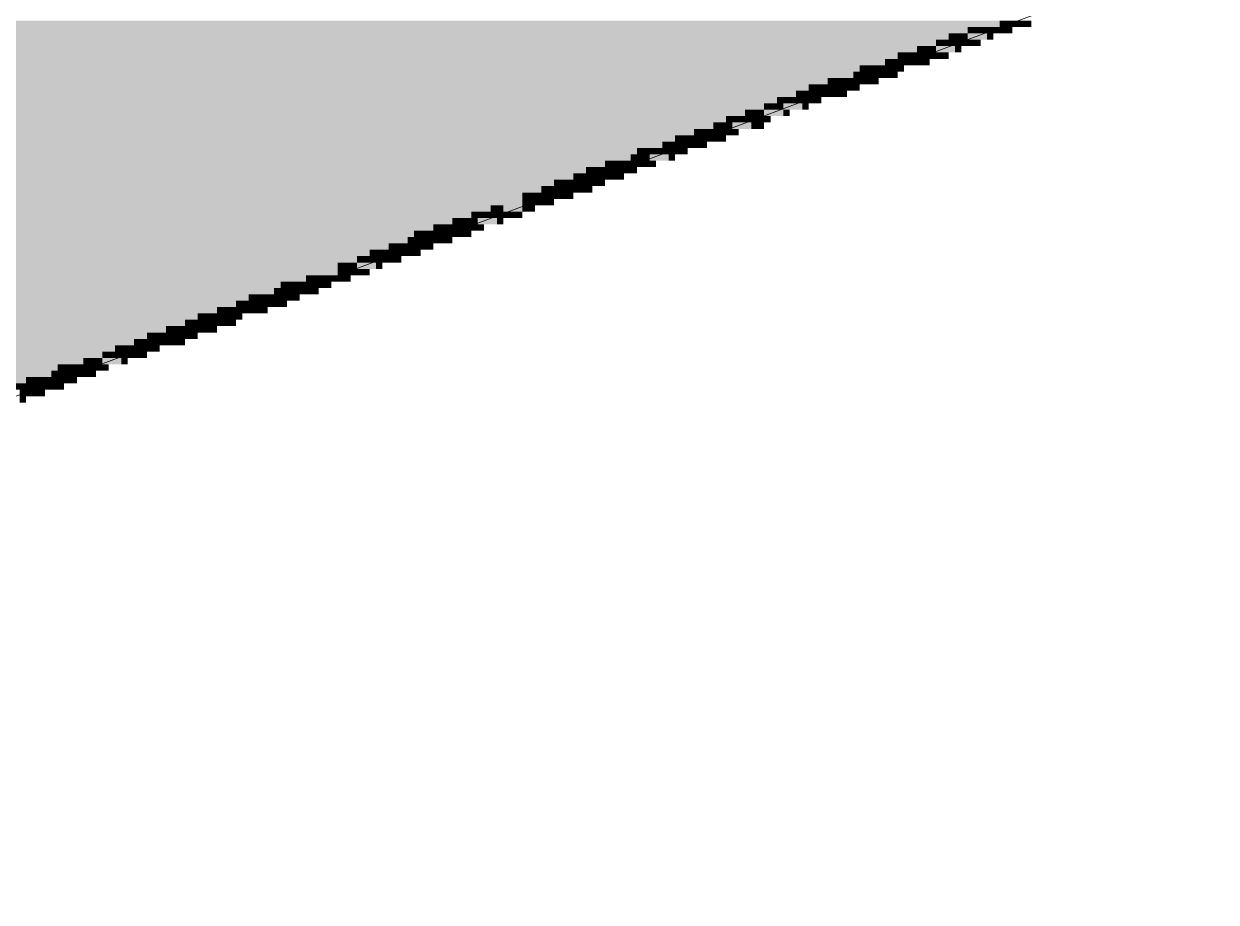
# Paper-space layout '03 3D Building and Roof' of a CAD drawing. Header units: millimetres. Extents: x 5 to 415, y 5 to 292.
# Drawn here: x 178.55 to 210.66, y 52.09 to 75.74 of the extents above; entities that cross this region are included whole.
import ezdxf

# ---------------------------------------------------------------- set-up
doc = ezdxf.new("R2010")
doc.units = ezdxf.units.MM
doc.layers.add('EXISTING', color=7, linetype='Continuous')
doc.layers.add('IMAGES', color=7, linetype='Continuous')

# ---------------------------------------------------------------- blocks, each defined once
blk = doc.blocks.new('SHEET_03')
at = {"layer": 'EXISTING', "color": 250, "lineweight": 9}
blk.add_line((96.251, 34.97), (210.656, 77.827), dxfattribs=at)
at = {"layer": 'IMAGES', "color": 7}
for points in [[(159.928, 75.657), (204.825, 75.657), (159.928, 75.829), (204.825, 75.829)], [(204.825, 75.657), (205.167, 75.657), (204.825, 75.829), (205.167, 75.829)], [(205.167, 75.657), (205.339, 75.657), (205.167, 75.829), (205.339, 75.829)], [(205.339, 75.657), (205.51, 75.657), (205.339, 75.829), (205.51, 75.829)], [(205.51, 75.657), (205.682, 75.657), (205.51, 75.829), (205.682, 75.829)], [(158.899, 75.314), (203.454, 75.314), (158.899, 75.486), (203.454, 75.486)], [(159.585, 75.486), (203.968, 75.486), (159.585, 75.657), (203.968, 75.657)], [(203.454, 75.314), (203.625, 75.314), (203.454, 75.486), (203.625, 75.486)], [(203.625, 75.314), (203.797, 75.314), (203.625, 75.486), (203.797, 75.486)], [(203.797, 75.314), (203.968, 75.314), (203.797, 75.486), (203.968, 75.486)], [(203.968, 75.486), (204.139, 75.486), (203.968, 75.657), (204.139, 75.657)], [(203.968, 75.314), (204.482, 75.314), (203.968, 75.486), (204.482, 75.486)], [(204.139, 75.486), (204.311, 75.486), (204.139, 75.657), (204.311, 75.657)], [(204.311, 75.486), (204.482, 75.486), (204.311, 75.657), (204.482, 75.657)], [(204.482, 75.486), (204.653, 75.486), (204.482, 75.657), (204.653, 75.657)], [(204.482, 75.314), (204.653, 75.314), (204.482, 75.486), (204.653, 75.486)], [(204.653, 75.486), (204.825, 75.486), (204.653, 75.657), (204.825, 75.657)], [(204.825, 75.486), (204.996, 75.486), (204.825, 75.657), (204.996, 75.657)], [(204.996, 75.486), (205.167, 75.486), (204.996, 75.657), (205.167, 75.657)], [(158.214, 74.971), (202.597, 74.971), (158.214, 75.143), (202.597, 75.143)], [(158.728, 75.143), (203.111, 75.143), (158.728, 75.314), (203.111, 75.314)], [(202.597, 74.971), (202.768, 74.971), (202.597, 75.143), (202.768, 75.143)], [(202.768, 74.971), (202.94, 74.971), (202.768, 75.143), (202.94, 75.143)], [(202.94, 74.971), (203.111, 74.971), (202.94, 75.143), (203.111, 75.143)], [(203.111, 75.143), (203.454, 75.143), (203.111, 75.314), (203.454, 75.314)], [(203.111, 74.971), (203.625, 74.971), (203.111, 75.143), (203.625, 75.143)], [(203.454, 75.143), (203.625, 75.143), (203.454, 75.314), (203.625, 75.314)], [(203.625, 75.143), (203.797, 75.143), (203.625, 75.314), (203.797, 75.314)], [(203.625, 74.971), (203.797, 74.971), (203.625, 75.143), (203.797, 75.143)], [(203.797, 75.143), (203.968, 75.143), (203.797, 75.314), (203.968, 75.314)], [(203.968, 75.143), (204.139, 75.143), (203.968, 75.314), (204.139, 75.314)], [(204.139, 75.143), (204.311, 75.143), (204.139, 75.314), (204.311, 75.314)], [(157.529, 74.8), (202.083, 74.8), (157.529, 74.971), (202.083, 74.971)], [(202.083, 74.8), (202.254, 74.8), (202.083, 74.971), (202.254, 74.971)], [(202.254, 74.8), (202.426, 74.8), (202.254, 74.971), (202.426, 74.971)], [(202.426, 74.8), (202.597, 74.8), (202.426, 74.971), (202.597, 74.971)], [(202.597, 74.8), (202.768, 74.8), (202.597, 74.971), (202.768, 74.971)], [(202.768, 74.8), (203.111, 74.8), (202.768, 74.971), (203.111, 74.971)], [(203.111, 74.8), (203.282, 74.8), (203.111, 74.971), (203.282, 74.971)], [(203.282, 74.8), (203.454, 74.8), (203.282, 74.971), (203.454, 74.971)], [(156.672, 74.457), (201.055, 74.457), (156.672, 74.629), (201.055, 74.629)], [(157.186, 74.629), (201.74, 74.629), (157.186, 74.8), (201.74, 74.8)], [(201.055, 74.457), (201.226, 74.457), (201.055, 74.629), (201.226, 74.629)], [(201.226, 74.457), (201.569, 74.457), (201.226, 74.629), (201.569, 74.629)], [(201.569, 74.457), (201.74, 74.457), (201.569, 74.629), (201.74, 74.629)], [(201.74, 74.629), (202.083, 74.629), (201.74, 74.8), (202.083, 74.8)], [(201.74, 74.457), (201.912, 74.457), (201.74, 74.629), (201.912, 74.629)], [(201.912, 74.457), (202.083, 74.457), (201.912, 74.629), (202.083, 74.629)], [(202.083, 74.629), (202.254, 74.629), (202.083, 74.8), (202.254, 74.8)], [(202.083, 74.457), (202.254, 74.457), (202.083, 74.629), (202.254, 74.629)], [(202.254, 74.629), (202.597, 74.629), (202.254, 74.8), (202.597, 74.8)], [(202.597, 74.629), (202.768, 74.629), (202.597, 74.8), (202.768, 74.8)], [(202.768, 74.629), (202.94, 74.629), (202.768, 74.8), (202.94, 74.8)], [(155.815, 74.114), (200.198, 74.114), (155.815, 74.286), (200.198, 74.286)], [(156.329, 74.286), (200.883, 74.286), (156.329, 74.457), (200.883, 74.457)], [(200.198, 74.114), (200.541, 74.114), (200.198, 74.286), (200.541, 74.286)], [(200.541, 74.114), (200.712, 74.114), (200.541, 74.286), (200.712, 74.286)], [(200.712, 74.114), (200.883, 74.114), (200.712, 74.286), (200.883, 74.286)], [(200.883, 74.286), (201.055, 74.286), (200.883, 74.457), (201.055, 74.457)], [(200.883, 74.114), (201.055, 74.114), (200.883, 74.286), (201.055, 74.286)], [(201.055, 74.286), (201.226, 74.286), (201.055, 74.457), (201.226, 74.457)], [(201.055, 74.114), (201.226, 74.114), (201.055, 74.286), (201.226, 74.286)], [(201.226, 74.286), (201.397, 74.286), (201.226, 74.457), (201.397, 74.457)], [(201.226, 74.114), (201.397, 74.114), (201.226, 74.286), (201.397, 74.286)], [(201.397, 74.286), (201.569, 74.286), (201.397, 74.457), (201.569, 74.457)], [(201.397, 74.114), (201.569, 74.114), (201.397, 74.286), (201.569, 74.286)], [(201.569, 74.286), (201.74, 74.286), (201.569, 74.457), (201.74, 74.457)], [(201.74, 74.286), (202.083, 74.286), (201.74, 74.457), (202.083, 74.457)], [(154.958, 73.771), (199.341, 73.771), (154.958, 73.943), (199.341, 73.943)], [(155.301, 73.943), (199.684, 73.943), (155.301, 74.114), (199.684, 74.114)], [(199.341, 73.771), (199.512, 73.771), (199.341, 73.943), (199.512, 73.943)], [(199.512, 73.771), (199.684, 73.771), (199.512, 73.943), (199.684, 73.943)], [(199.684, 73.943), (200.027, 73.943), (199.684, 74.114), (200.027, 74.114)], [(199.684, 73.771), (200.027, 73.771), (199.684, 73.943), (200.027, 73.943)], [(200.027, 73.943), (200.198, 73.943), (200.027, 74.114), (200.198, 74.114)], [(200.027, 73.771), (200.369, 73.771), (200.027, 73.943), (200.369, 73.943)], [(200.198, 73.943), (200.541, 73.943), (200.198, 74.114), (200.541, 74.114)], [(200.369, 73.771), (200.541, 73.771), (200.369, 73.943), (200.541, 73.943)], [(200.541, 73.943), (200.712, 73.943), (200.541, 74.114), (200.712, 74.114)], [(200.541, 73.771), (200.712, 73.771), (200.541, 73.943), (200.712, 73.943)], [(200.712, 73.943), (200.883, 73.943), (200.712, 74.114), (200.883, 74.114)], [(200.883, 73.943), (201.055, 73.943), (200.883, 74.114), (201.055, 74.114)], [(153.93, 73.429), (198.484, 73.429), (153.93, 73.6), (198.484, 73.6)], [(154.444, 73.6), (198.827, 73.6), (154.444, 73.771), (198.827, 73.771)], [(198.484, 73.429), (198.827, 73.429), (198.484, 73.6), (198.827, 73.6)], [(198.827, 73.6), (198.998, 73.6), (198.827, 73.771), (198.998, 73.771)], [(198.827, 73.429), (198.998, 73.429), (198.827, 73.6), (198.998, 73.6)], [(198.998, 73.6), (199.17, 73.6), (198.998, 73.771), (199.17, 73.771)], [(198.998, 73.429), (199.512, 73.429), (198.998, 73.6), (199.512, 73.6)], [(199.17, 73.6), (199.341, 73.6), (199.17, 73.771), (199.341, 73.771)], [(199.341, 73.6), (199.512, 73.6), (199.341, 73.771), (199.512, 73.771)], [(199.512, 73.6), (199.684, 73.6), (199.512, 73.771), (199.684, 73.771)], [(199.512, 73.429), (199.684, 73.429), (199.512, 73.6), (199.684, 73.6)], [(199.684, 73.6), (199.855, 73.6), (199.684, 73.771), (199.855, 73.771)], [(199.855, 73.6), (200.027, 73.6), (199.855, 73.771), (200.027, 73.771)], [(153.073, 73.086), (197.456, 73.086), (153.073, 73.257), (197.456, 73.257)], [(153.587, 73.257), (197.97, 73.257), (153.587, 73.429), (197.97, 73.429)], [(197.456, 73.086), (197.627, 73.086), (197.456, 73.257), (197.627, 73.257)], [(197.627, 73.086), (197.97, 73.086), (197.627, 73.257), (197.97, 73.257)], [(197.97, 73.257), (198.313, 73.257), (197.97, 73.429), (198.313, 73.429)], [(197.97, 73.086), (198.142, 73.086), (197.97, 73.257), (198.142, 73.257)], [(198.142, 73.086), (198.313, 73.086), (198.142, 73.257), (198.313, 73.257)], [(198.313, 73.257), (198.484, 73.257), (198.313, 73.429), (198.484, 73.429)], [(198.313, 73.086), (198.484, 73.086), (198.313, 73.257), (198.484, 73.257)], [(198.484, 73.257), (198.998, 73.257), (198.484, 73.429), (198.998, 73.429)], [(198.484, 73.086), (198.656, 73.086), (198.484, 73.257), (198.656, 73.257)], [(198.998, 73.257), (199.17, 73.257), (198.998, 73.429), (199.17, 73.429)], [(152.216, 72.743), (196.599, 72.743), (152.216, 72.914), (196.599, 72.914)], [(152.73, 72.914), (197.113, 72.914), (152.73, 73.086), (197.113, 73.086)], [(196.599, 72.743), (196.942, 72.743), (196.599, 72.914), (196.942, 72.914)], [(196.942, 72.743), (197.113, 72.743), (196.942, 72.914), (197.113, 72.914)], [(197.113, 72.914), (197.456, 72.914), (197.113, 73.086), (197.456, 73.086)], [(197.113, 72.743), (197.285, 72.743), (197.113, 72.914), (197.285, 72.914)], [(197.285, 72.743), (197.456, 72.743), (197.285, 72.914), (197.456, 72.914)], [(197.456, 72.914), (197.627, 72.914), (197.456, 73.086), (197.627, 73.086)], [(197.456, 72.743), (197.799, 72.743), (197.456, 72.914), (197.799, 72.914)], [(197.627, 72.914), (198.142, 72.914), (197.627, 73.086), (198.142, 73.086)], [(198.142, 72.914), (198.313, 72.914), (198.142, 73.086), (198.313, 73.086)], [(198.313, 72.914), (198.484, 72.914), (198.313, 73.086), (198.484, 73.086)], [(151.359, 72.4), (195.743, 72.4), (151.359, 72.571), (195.743, 72.571)], [(151.702, 72.571), (196.085, 72.571), (151.702, 72.743), (196.085, 72.743)], [(195.743, 72.4), (195.914, 72.4), (195.743, 72.571), (195.914, 72.571)], [(195.914, 72.4), (196.085, 72.4), (195.914, 72.571), (196.085, 72.571)], [(196.085, 72.571), (196.257, 72.571), (196.085, 72.743), (196.257, 72.743)], [(196.085, 72.4), (196.257, 72.4), (196.085, 72.571), (196.257, 72.571)], [(196.257, 72.571), (196.599, 72.571), (196.257, 72.743), (196.599, 72.743)], [(196.257, 72.4), (196.599, 72.4), (196.257, 72.571), (196.599, 72.571)], [(196.599, 72.571), (196.771, 72.571), (196.599, 72.743), (196.771, 72.743)], [(196.599, 72.4), (196.771, 72.4), (196.599, 72.571), (196.771, 72.571)], [(196.771, 72.571), (196.942, 72.571), (196.771, 72.743), (196.942, 72.743)], [(196.771, 72.4), (196.942, 72.4), (196.771, 72.571), (196.942, 72.571)], [(196.942, 72.571), (197.113, 72.571), (196.942, 72.743), (197.113, 72.743)], [(197.113, 72.571), (197.285, 72.571), (197.113, 72.743), (197.285, 72.743)], [(197.285, 72.571), (197.456, 72.571), (197.285, 72.743), (197.456, 72.743)], [(150.845, 72.229), (195.057, 72.229), (150.845, 72.4), (195.057, 72.4)], [(195.057, 72.229), (195.228, 72.229), (195.057, 72.4), (195.228, 72.4)], [(195.228, 72.229), (195.571, 72.229), (195.228, 72.4), (195.571, 72.4)], [(195.571, 72.229), (195.743, 72.229), (195.571, 72.4), (195.743, 72.4)], [(195.743, 72.229), (195.914, 72.229), (195.743, 72.4), (195.914, 72.4)], [(195.914, 72.229), (196.085, 72.229), (195.914, 72.4), (196.085, 72.4)], [(196.085, 72.229), (196.428, 72.229), (196.085, 72.4), (196.428, 72.4)], [(149.989, 71.886), (194.2, 71.886), (149.989, 72.057), (194.2, 72.057)], [(150.503, 72.057), (194.886, 72.057), (150.503, 72.229), (194.886, 72.229)], [(194.2, 71.886), (194.372, 71.886), (194.2, 72.057), (194.372, 72.057)], [(194.372, 71.886), (194.543, 71.886), (194.372, 72.057), (194.543, 72.057)], [(194.543, 71.886), (194.714, 71.886), (194.543, 72.057), (194.714, 72.057)], [(194.714, 71.886), (194.886, 71.886), (194.714, 72.057), (194.886, 72.057)], [(194.886, 72.057), (195.057, 72.057), (194.886, 72.229), (195.057, 72.229)], [(194.886, 71.886), (195.057, 71.886), (194.886, 72.057), (195.057, 72.057)], [(195.057, 72.057), (195.228, 72.057), (195.057, 72.229), (195.228, 72.229)], [(195.057, 71.886), (195.228, 71.886), (195.057, 72.057), (195.228, 72.057)], [(195.228, 71.886), (195.4, 71.886), (195.228, 72.229), (195.4, 72.229)], [(195.4, 72.057), (195.914, 72.057), (195.4, 72.229), (195.914, 72.229)], [(195.4, 71.886), (195.571, 71.886), (195.4, 72.057), (195.571, 72.057)], [(195.914, 72.057), (196.085, 72.057), (195.914, 72.229), (196.085, 72.229)], [(149.132, 71.543), (193.343, 71.543), (149.132, 71.714), (193.343, 71.714)], [(149.474, 71.714), (193.686, 71.714), (149.474, 71.886), (193.686, 71.886)], [(193.343, 71.543), (193.515, 71.543), (193.343, 71.714), (193.515, 71.714)], [(193.515, 71.543), (193.686, 71.543), (193.515, 71.714), (193.686, 71.714)], [(193.686, 71.714), (194.029, 71.714), (193.686, 71.886), (194.029, 71.886)], [(193.686, 71.543), (193.858, 71.543), (193.686, 71.714), (193.858, 71.714)], [(193.858, 71.543), (194.029, 71.543), (193.858, 71.714), (194.029, 71.714)], [(194.029, 71.714), (194.2, 71.714), (194.029, 71.886), (194.2, 71.886)], [(194.029, 71.543), (194.372, 71.543), (194.029, 71.714), (194.372, 71.714)], [(194.2, 71.714), (194.372, 71.714), (194.2, 71.886), (194.372, 71.886)], [(194.372, 71.714), (194.543, 71.714), (194.372, 71.886), (194.543, 71.886)], [(194.372, 71.543), (194.543, 71.543), (194.372, 71.714), (194.543, 71.714)], [(194.543, 71.714), (194.886, 71.714), (194.543, 71.886), (194.886, 71.886)], [(194.543, 71.543), (194.714, 71.543), (194.543, 71.714), (194.714, 71.714)], [(194.886, 71.714), (195.057, 71.714), (194.886, 71.886), (195.057, 71.886)], [(148.104, 71.2), (192.487, 71.2), (148.104, 71.371), (192.487, 71.371)], [(148.618, 71.371), (192.829, 71.371), (148.618, 71.543), (192.829, 71.543)], [(192.487, 71.2), (192.658, 71.2), (192.487, 71.371), (192.658, 71.371)], [(192.658, 71.2), (192.829, 71.2), (192.658, 71.371), (192.829, 71.371)], [(192.829, 71.371), (193.001, 71.371), (192.829, 71.543), (193.001, 71.543)], [(192.829, 71.2), (193.001, 71.2), (192.829, 71.371), (193.001, 71.371)], [(193.001, 71.371), (193.343, 71.371), (193.001, 71.543), (193.343, 71.543)], [(193.001, 71.2), (193.172, 71.2), (193.001, 71.371), (193.172, 71.371)], [(193.172, 71.2), (193.515, 71.2), (193.172, 71.371), (193.515, 71.371)], [(193.343, 71.371), (193.515, 71.371), (193.343, 71.543), (193.515, 71.543)], [(193.515, 71.371), (193.686, 71.371), (193.515, 71.543), (193.686, 71.543)], [(193.515, 71.2), (193.686, 71.2), (193.515, 71.371), (193.686, 71.371)], [(193.686, 71.371), (193.858, 71.371), (193.686, 71.543), (193.858, 71.543)], [(193.686, 71.2), (193.858, 71.2), (193.686, 71.371), (193.858, 71.371)], [(193.858, 71.371), (194.029, 71.371), (193.858, 71.543), (194.029, 71.543)], [(194.029, 71.371), (194.2, 71.371), (194.029, 71.543), (194.2, 71.543)], [(147.075, 70.857), (191.458, 70.857), (147.075, 71.029), (191.458, 71.029)], [(147.761, 71.029), (191.973, 71.029), (147.761, 71.2), (191.973, 71.2)], [(191.458, 70.857), (191.973, 70.857), (191.458, 71.029), (191.973, 71.029)], [(191.973, 71.029), (192.144, 71.029), (191.973, 71.2), (192.144, 71.2)], [(191.973, 70.857), (192.144, 70.857), (191.973, 71.029), (192.144, 71.029)], [(192.144, 71.029), (192.315, 71.029), (192.144, 71.2), (192.315, 71.2)], [(192.144, 70.857), (192.315, 70.857), (192.144, 71.029), (192.315, 71.029)], [(192.315, 71.029), (192.487, 71.029), (192.315, 71.2), (192.487, 71.2)], [(192.315, 70.857), (192.658, 70.857), (192.315, 71.029), (192.658, 71.029)], [(192.487, 71.029), (192.658, 71.029), (192.487, 71.2), (192.658, 71.2)], [(192.658, 71.029), (192.829, 71.029), (192.658, 71.2), (192.829, 71.2)], [(192.658, 70.857), (192.829, 70.857), (192.658, 71.029), (192.829, 71.029)], [(192.829, 71.029), (193.001, 71.029), (192.829, 71.2), (193.001, 71.2)], [(193.001, 71.029), (193.172, 71.029), (193.001, 71.2), (193.172, 71.2)], [(193.172, 71.029), (193.343, 71.029), (193.172, 71.2), (193.343, 71.2)], [(146.219, 70.514), (190.602, 70.514), (146.219, 70.686), (190.602, 70.686)], [(146.733, 70.686), (191.116, 70.686), (146.733, 70.857), (191.116, 70.857)], [(190.602, 70.514), (190.773, 70.514), (190.602, 70.686), (190.773, 70.686)], [(190.773, 70.514), (190.944, 70.514), (190.773, 70.686), (190.944, 70.686)], [(190.944, 70.514), (191.116, 70.514), (190.944, 70.686), (191.116, 70.686)], [(191.116, 70.686), (191.287, 70.686), (191.116, 70.857), (191.287, 70.857)], [(191.116, 70.514), (191.287, 70.514), (191.116, 70.686), (191.287, 70.686)], [(191.287, 70.686), (191.458, 70.686), (191.287, 70.857), (191.458, 70.857)], [(191.287, 70.514), (191.458, 70.514), (191.287, 70.686), (191.458, 70.686)], [(191.458, 70.686), (191.973, 70.686), (191.458, 70.857), (191.973, 70.857)], [(191.458, 70.514), (191.63, 70.514), (191.458, 70.686), (191.63, 70.686)], [(191.63, 70.514), (191.801, 70.514), (191.63, 70.686), (191.801, 70.686)], [(191.801, 70.514), (191.973, 70.514), (191.801, 70.686), (191.973, 70.686)], [(191.973, 70.686), (192.144, 70.686), (191.973, 70.857), (192.144, 70.857)], [(192.144, 70.686), (192.315, 70.686), (192.144, 70.857), (192.315, 70.857)], [(145.533, 70.171), (189.573, 70.171), (145.533, 70.343), (189.573, 70.343)], [(145.704, 70.343), (190.088, 70.343), (145.704, 70.514), (190.088, 70.514)], [(189.573, 70.171), (189.916, 70.171), (189.573, 70.343), (189.916, 70.343)], [(189.916, 70.171), (190.088, 70.171), (189.916, 70.343), (190.088, 70.343)], [(190.088, 70.343), (190.43, 70.343), (190.088, 70.514), (190.43, 70.514)], [(190.088, 70.171), (190.259, 70.171), (190.088, 70.343), (190.259, 70.343)], [(190.259, 70), (190.43, 70), (190.259, 70.343), (190.43, 70.343)], [(190.43, 70.343), (190.602, 70.343), (190.43, 70.514), (190.602, 70.514)], [(190.43, 70.171), (190.602, 70.171), (190.43, 70.343), (190.602, 70.343)], [(190.602, 70.343), (190.773, 70.343), (190.602, 70.514), (190.773, 70.514)], [(190.602, 70.171), (190.773, 70.171), (190.602, 70.343), (190.773, 70.343)], [(190.773, 70.343), (191.287, 70.343), (190.773, 70.514), (191.287, 70.514)], [(190.773, 70.171), (190.944, 70.171), (190.773, 70.343), (190.944, 70.343)], [(191.287, 70.343), (191.458, 70.343), (191.287, 70.514), (191.458, 70.514)], [(144.505, 69.829), (188.888, 69.829), (144.505, 70), (188.888, 70)], [(144.848, 70), (189.059, 70), (144.848, 70.171), (189.059, 70.171)], [(188.888, 69.829), (189.059, 69.829), (188.888, 70), (189.059, 70)], [(189.059, 70), (189.231, 70), (189.059, 70.171), (189.231, 70.171)], [(189.059, 69.829), (189.231, 69.829), (189.059, 70), (189.231, 70)], [(189.231, 70), (189.402, 70), (189.231, 70.171), (189.402, 70.171)], [(189.231, 69.829), (189.402, 69.829), (189.231, 70), (189.402, 70)], [(189.402, 70), (189.573, 70), (189.402, 70.171), (189.573, 70.171)], [(189.402, 69.829), (189.573, 69.829), (189.402, 70), (189.573, 70)], [(189.573, 70), (189.916, 70), (189.573, 70.171), (189.916, 70.171)], [(189.573, 69.829), (189.745, 69.829), (189.573, 70), (189.745, 70)], [(189.745, 69.829), (189.916, 69.829), (189.745, 70), (189.916, 70)], [(189.916, 70), (190.259, 70), (189.916, 70.171), (190.259, 70.171)], [(189.916, 69.829), (190.088, 69.829), (189.916, 70), (190.088, 70)], [(190.43, 70), (190.602, 70), (190.43, 70.171), (190.602, 70.171)], [(143.991, 69.657), (188.374, 69.657), (143.991, 69.829), (188.374, 69.829)], [(188.374, 69.657), (188.717, 69.657), (188.374, 69.829), (188.717, 69.829)], [(188.717, 69.657), (188.888, 69.657), (188.717, 69.829), (188.888, 69.829)], [(188.888, 69.657), (189.059, 69.657), (188.888, 69.829), (189.059, 69.829)], [(189.059, 69.657), (189.231, 69.657), (189.059, 69.829), (189.231, 69.829)], [(189.231, 69.657), (189.402, 69.657), (189.231, 69.829), (189.402, 69.829)], [(189.402, 69.657), (189.573, 69.657), (189.402, 69.829), (189.573, 69.829)], [(143.134, 69.314), (187.517, 69.314), (143.134, 69.486), (187.517, 69.486)], [(143.477, 69.486), (187.86, 69.486), (143.477, 69.657), (187.86, 69.657)], [(187.517, 69.314), (187.86, 69.314), (187.517, 69.486), (187.86, 69.486)], [(187.86, 69.486), (188.031, 69.486), (187.86, 69.657), (188.031, 69.657)], [(187.86, 69.314), (188.031, 69.314), (187.86, 69.486), (188.031, 69.486)], [(188.031, 69.486), (188.203, 69.486), (188.031, 69.657), (188.203, 69.657)], [(188.031, 69.314), (188.203, 69.314), (188.031, 69.486), (188.203, 69.486)], [(188.203, 69.486), (188.374, 69.486), (188.203, 69.657), (188.374, 69.657)], [(188.203, 69.314), (188.374, 69.314), (188.203, 69.486), (188.374, 69.486)], [(188.374, 69.314), (188.545, 69.314), (188.374, 69.657), (188.545, 69.657)], [(188.545, 69.486), (188.888, 69.486), (188.545, 69.657), (188.888, 69.657)], [(188.545, 69.314), (188.717, 69.314), (188.545, 69.486), (188.717, 69.486)], [(188.888, 69.486), (189.059, 69.486), (188.888, 69.657), (189.059, 69.657)], [(189.059, 69.486), (189.231, 69.486), (189.059, 69.657), (189.231, 69.657)], [(141.934, 68.971), (187.003, 68.971), (141.934, 69.143), (187.003, 69.143)], [(142.62, 69.143), (187.003, 69.143), (142.62, 69.314), (187.003, 69.314)], [(187.003, 69.143), (187.174, 69.143), (187.003, 69.314), (187.174, 69.314)], [(187.003, 68.971), (187.174, 68.971), (187.003, 69.143), (187.174, 69.143)], [(187.174, 69.143), (187.346, 69.143), (187.174, 69.314), (187.346, 69.314)], [(187.174, 68.971), (187.346, 68.971), (187.174, 69.143), (187.346, 69.143)], [(187.346, 69.143), (187.517, 69.143), (187.346, 69.314), (187.517, 69.314)], [(187.346, 68.971), (187.517, 68.971), (187.346, 69.143), (187.517, 69.143)], [(187.517, 69.143), (188.031, 69.143), (187.517, 69.314), (188.031, 69.314)], [(187.517, 68.971), (187.688, 68.971), (187.517, 69.143), (187.688, 69.143)], [(187.688, 68.971), (187.86, 68.971), (187.688, 69.143), (187.86, 69.143)], [(188.031, 69.143), (188.203, 69.143), (188.031, 69.314), (188.203, 69.314)], [(141.078, 68.629), (185.461, 68.629), (141.078, 68.8), (185.461, 68.8)], [(141.592, 68.8), (186.146, 68.8), (141.592, 68.971), (186.146, 68.971)], [(185.461, 68.629), (185.632, 68.629), (185.461, 68.8), (185.632, 68.8)], [(185.632, 68.629), (185.803, 68.629), (185.632, 68.8), (185.803, 68.8)], [(185.803, 68.629), (185.975, 68.629), (185.803, 68.8), (185.975, 68.8)], [(185.975, 68.629), (186.146, 68.629), (185.975, 68.8), (186.146, 68.8)], [(186.146, 68.8), (186.489, 68.8), (186.146, 68.971), (186.489, 68.971)], [(186.146, 68.457), (186.318, 68.457), (186.146, 68.8), (186.318, 68.8)], [(186.318, 68.629), (186.489, 68.629), (186.318, 68.8), (186.489, 68.8)], [(186.489, 68.8), (186.66, 68.8), (186.489, 68.971), (186.66, 68.971)], [(186.489, 68.629), (186.66, 68.629), (186.489, 68.8), (186.66, 68.8)], [(186.66, 68.8), (186.832, 68.8), (186.66, 68.971), (186.832, 68.971)], [(186.66, 68.629), (186.832, 68.629), (186.66, 68.8), (186.832, 68.8)], [(186.832, 68.8), (187.003, 68.8), (186.832, 68.971), (187.003, 68.971)], [(187.003, 68.8), (187.174, 68.8), (187.003, 68.971), (187.174, 68.971)], [(187.174, 68.8), (187.346, 68.8), (187.174, 68.971), (187.346, 68.971)], [(140.221, 68.286), (184.604, 68.286), (140.221, 68.457), (184.604, 68.457)], [(140.906, 68.457), (185.289, 68.457), (140.906, 68.629), (185.289, 68.629)], [(184.604, 68.286), (184.775, 68.286), (184.604, 68.457), (184.775, 68.457)], [(184.775, 68.286), (184.947, 68.286), (184.775, 68.457), (184.947, 68.457)], [(184.947, 68.286), (185.118, 68.286), (184.947, 68.457), (185.118, 68.457)], [(185.118, 68.286), (185.289, 68.286), (185.118, 68.457), (185.289, 68.457)], [(185.289, 68.457), (185.461, 68.457), (185.289, 68.629), (185.461, 68.629)], [(185.289, 68.286), (185.461, 68.286), (185.289, 68.457), (185.461, 68.457)], [(185.461, 68.457), (185.632, 68.457), (185.461, 68.629), (185.632, 68.629)], [(185.461, 68.286), (185.803, 68.286), (185.461, 68.457), (185.803, 68.457)], [(185.632, 68.457), (185.803, 68.457), (185.632, 68.629), (185.803, 68.629)], [(185.803, 68.457), (186.146, 68.457), (185.803, 68.629), (186.146, 68.629)], [(185.803, 68.286), (185.975, 68.286), (185.803, 68.457), (185.975, 68.457)], [(186.318, 68.457), (186.489, 68.457), (186.318, 68.629), (186.489, 68.629)], [(139.364, 67.943), (183.747, 67.943), (139.364, 68.114), (183.747, 68.114)], [(139.707, 68.114), (184.261, 68.114), (139.707, 68.286), (184.261, 68.286)], [(183.747, 67.943), (183.918, 67.943), (183.747, 68.114), (183.918, 68.114)], [(183.918, 67.943), (184.261, 67.943), (183.918, 68.114), (184.261, 68.114)], [(184.261, 68.114), (184.433, 68.114), (184.261, 68.286), (184.433, 68.286)], [(184.261, 67.943), (184.433, 67.943), (184.261, 68.114), (184.433, 68.114)], [(184.433, 68.114), (184.604, 68.114), (184.433, 68.286), (184.604, 68.286)], [(184.433, 67.943), (184.604, 67.943), (184.433, 68.114), (184.604, 68.114)], [(184.604, 68.114), (184.775, 68.114), (184.604, 68.286), (184.775, 68.286)], [(184.604, 67.943), (184.775, 67.943), (184.604, 68.114), (184.775, 68.114)], [(184.775, 68.114), (184.947, 68.114), (184.775, 68.286), (184.947, 68.286)], [(184.775, 67.943), (184.947, 67.943), (184.775, 68.114), (184.947, 68.114)], [(184.947, 68.114), (185.289, 68.114), (184.947, 68.286), (185.289, 68.286)], [(184.947, 67.943), (185.118, 67.943), (184.947, 68.114), (185.118, 68.114)], [(185.289, 68.114), (185.461, 68.114), (185.289, 68.286), (185.461, 68.286)], [(185.461, 68.114), (185.632, 68.114), (185.461, 68.286), (185.632, 68.286)], [(138.507, 67.6), (182.89, 67.6), (138.507, 67.771), (182.89, 67.771)], [(138.85, 67.771), (183.233, 67.771), (138.85, 67.943), (183.233, 67.943)], [(182.89, 67.6), (183.062, 67.6), (182.89, 67.771), (183.062, 67.771)], [(183.062, 67.6), (183.233, 67.6), (183.062, 67.771), (183.233, 67.771)], [(183.233, 67.771), (183.404, 67.771), (183.233, 67.943), (183.404, 67.943)], [(183.233, 67.6), (183.404, 67.6), (183.233, 67.771), (183.404, 67.771)], [(183.404, 67.771), (183.576, 67.771), (183.404, 67.943), (183.576, 67.943)], [(183.404, 67.6), (183.576, 67.6), (183.404, 67.771), (183.576, 67.771)], [(183.576, 67.771), (183.747, 67.771), (183.576, 67.943), (183.747, 67.943)], [(183.576, 67.6), (183.747, 67.6), (183.576, 67.771), (183.747, 67.771)], [(183.747, 67.771), (183.918, 67.771), (183.747, 67.943), (183.918, 67.943)], [(183.747, 67.6), (183.918, 67.6), (183.747, 67.771), (183.918, 67.771)], [(183.918, 67.771), (184.09, 67.771), (183.918, 67.943), (184.09, 67.943)], [(183.918, 67.6), (184.261, 67.6), (183.918, 67.771), (184.261, 67.771)], [(184.09, 67.771), (184.433, 67.771), (184.09, 67.943), (184.433, 67.943)], [(137.479, 67.257), (181.862, 67.257), (137.479, 67.429), (181.862, 67.429)], [(137.993, 67.429), (182.376, 67.429), (137.993, 67.6), (182.376, 67.6)], [(181.862, 67.257), (182.033, 67.257), (181.862, 67.429), (182.033, 67.429)], [(182.033, 67.257), (182.205, 67.257), (182.033, 67.429), (182.205, 67.429)], [(182.205, 67.257), (182.376, 67.257), (182.205, 67.429), (182.376, 67.429)], [(182.376, 67.429), (182.719, 67.429), (182.376, 67.6), (182.719, 67.6)], [(182.376, 67.257), (182.719, 67.257), (182.376, 67.429), (182.719, 67.429)], [(182.719, 67.429), (182.89, 67.429), (182.719, 67.6), (182.89, 67.6)], [(182.719, 67.257), (182.89, 67.257), (182.719, 67.429), (182.89, 67.429)], [(182.89, 67.429), (183.062, 67.429), (182.89, 67.6), (183.062, 67.6)], [(182.89, 67.257), (183.062, 67.257), (182.89, 67.429), (183.062, 67.429)], [(183.062, 67.429), (183.233, 67.429), (183.062, 67.6), (183.233, 67.6)], [(183.062, 67.257), (183.233, 67.257), (183.062, 67.429), (183.233, 67.429)], [(183.233, 67.429), (183.404, 67.429), (183.233, 67.6), (183.404, 67.6)], [(183.404, 67.429), (183.576, 67.429), (183.404, 67.6), (183.576, 67.6)], [(183.576, 67.429), (183.747, 67.429), (183.576, 67.6), (183.747, 67.6)], [(137.136, 67.086), (181.519, 67.086), (137.136, 67.257), (181.519, 67.257)], [(181.519, 67.086), (181.691, 67.086), (181.519, 67.257), (181.691, 67.257)], [(181.691, 67.086), (181.862, 67.086), (181.691, 67.257), (181.862, 67.257)], [(181.862, 67.086), (182.033, 67.086), (181.862, 67.257), (182.033, 67.257)], [(182.033, 67.086), (182.205, 67.086), (182.033, 67.257), (182.205, 67.257)], [(182.205, 67.086), (182.376, 67.086), (182.205, 67.257), (182.376, 67.257)], [(182.376, 67.086), (182.548, 67.086), (182.376, 67.257), (182.548, 67.257)], [(182.548, 67.086), (182.719, 67.086), (182.548, 67.257), (182.719, 67.257)], [(182.719, 67.086), (182.89, 67.086), (182.719, 67.257), (182.89, 67.257)], [(136.108, 66.743), (180.663, 66.743), (136.108, 66.914), (180.663, 66.914)], [(136.622, 66.914), (181.005, 66.914), (136.622, 67.086), (181.005, 67.086)], [(180.663, 66.743), (181.005, 66.743), (180.663, 66.914), (181.005, 66.914)], [(181.005, 66.914), (181.177, 66.914), (181.005, 67.086), (181.177, 67.086)], [(181.005, 66.743), (181.177, 66.743), (181.005, 66.914), (181.177, 66.914)], [(181.177, 66.914), (181.348, 66.914), (181.177, 67.086), (181.348, 67.086)], [(181.177, 66.743), (181.348, 66.743), (181.177, 66.914), (181.348, 66.914)], [(181.348, 66.914), (181.519, 66.914), (181.348, 67.086), (181.519, 67.086)], [(181.348, 66.743), (181.691, 66.743), (181.348, 66.914), (181.691, 66.914)], [(181.519, 66.914), (181.691, 66.914), (181.519, 67.086), (181.691, 67.086)], [(181.691, 66.914), (181.862, 66.914), (181.691, 67.086), (181.862, 67.086)], [(181.691, 66.743), (181.862, 66.743), (181.691, 66.914), (181.862, 66.914)], [(181.862, 66.914), (182.033, 66.914), (181.862, 67.086), (182.033, 67.086)], [(182.033, 66.914), (182.205, 66.914), (182.033, 67.086), (182.205, 67.086)], [(135.251, 66.4), (179.463, 66.4), (135.251, 66.571), (179.463, 66.571)], [(135.765, 66.571), (180.148, 66.571), (135.765, 66.743), (180.148, 66.743)], [(179.463, 66.4), (179.634, 66.4), (179.463, 66.571), (179.634, 66.571)], [(179.634, 66.4), (179.806, 66.4), (179.634, 66.571), (179.806, 66.571)], [(179.806, 66.4), (180.148, 66.4), (179.806, 66.571), (180.148, 66.571)], [(180.148, 66.571), (180.32, 66.571), (180.148, 66.743), (180.32, 66.743)], [(180.148, 66.4), (180.32, 66.4), (180.148, 66.571), (180.32, 66.571)], [(180.32, 66.571), (180.491, 66.571), (180.32, 66.743), (180.491, 66.743)], [(180.32, 66.4), (180.491, 66.4), (180.32, 66.571), (180.491, 66.571)], [(180.491, 66.571), (180.663, 66.571), (180.491, 66.743), (180.663, 66.743)], [(180.491, 66.4), (180.834, 66.4), (180.491, 66.571), (180.834, 66.571)], [(180.663, 66.571), (181.177, 66.571), (180.663, 66.743), (181.177, 66.743)], [(181.177, 66.571), (181.348, 66.571), (181.177, 66.743), (181.348, 66.743)], [(134.395, 66.057), (178.606, 66.057), (134.395, 66.229), (178.606, 66.229)], [(134.909, 66.229), (179.292, 66.229), (134.909, 66.4), (179.292, 66.4)], [(178.606, 66.057), (178.778, 66.057), (178.606, 66.229), (178.778, 66.229)], [(178.778, 66.057), (178.949, 66.057), (178.778, 66.229), (178.949, 66.229)], [(178.949, 66.057), (179.12, 66.057), (178.949, 66.229), (179.12, 66.229)], [(179.12, 66.057), (179.292, 66.057), (179.12, 66.229), (179.292, 66.229)], [(179.292, 66.229), (179.463, 66.229), (179.292, 66.4), (179.463, 66.4)], [(179.292, 66.057), (179.634, 66.057), (179.292, 66.229), (179.634, 66.229)], [(179.463, 66.229), (179.634, 66.229), (179.463, 66.4), (179.634, 66.4)], [(179.634, 66.229), (179.806, 66.229), (179.634, 66.4), (179.806, 66.4)], [(179.634, 66.057), (179.806, 66.057), (179.634, 66.229), (179.806, 66.229)], [(179.806, 66.229), (180.148, 66.229), (179.806, 66.4), (180.148, 66.4)], [(179.806, 66.057), (179.977, 66.057), (179.806, 66.229), (179.977, 66.229)], [(180.148, 66.229), (180.32, 66.229), (180.148, 66.4), (180.32, 66.4)], [(180.32, 66.229), (180.491, 66.229), (180.32, 66.4), (180.491, 66.4)], [(178.263, 65.886), (178.606, 65.886), (178.263, 66.057), (178.606, 66.057)], [(178.435, 65.714), (178.606, 65.714), (178.435, 65.886), (178.606, 65.886)], [(178.606, 65.886), (178.778, 65.886), (178.606, 66.057), (178.778, 66.057)], [(178.606, 65.714), (178.778, 65.714), (178.606, 65.886), (178.778, 65.886)], [(178.778, 65.886), (179.12, 65.886), (178.778, 66.057), (179.12, 66.057)], [(178.778, 65.714), (179.12, 65.714), (178.778, 65.886), (179.12, 65.886)], [(179.12, 65.886), (179.292, 65.886), (179.12, 66.057), (179.292, 66.057)], [(179.292, 65.886), (179.463, 65.886), (179.292, 66.057), (179.463, 66.057)], [(179.463, 65.886), (179.634, 65.886), (179.463, 66.057), (179.634, 66.057)], [(178.435, 65.543), (178.606, 65.543), (178.435, 65.714), (178.606, 65.714)]]:
    blk.add_solid(points, dxfattribs=at)

psp = doc.layouts.new('03 3D Building and Roof')

# ---------------------------------------------------------------- block references
psp.add_blockref('SHEET_03', (0, 0))

doc.saveas('drawing.dxf')
